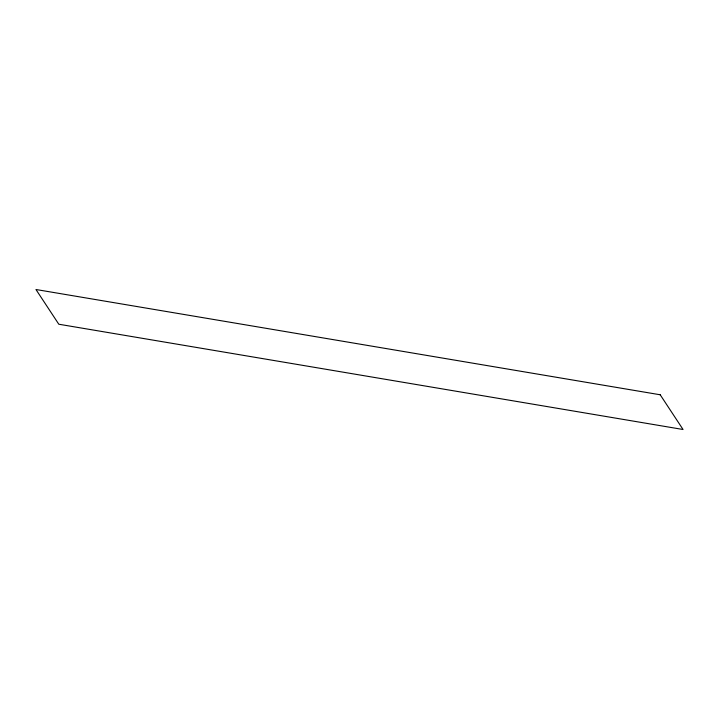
<?xml version="1.0" encoding="UTF-8"?>
<svg xmlns="http://www.w3.org/2000/svg" width="719" height="719" viewBox="0 0 719 719"><rect width="100%" height="100%" fill="white"/><g stroke="black" fill="none" stroke-linecap="round" stroke-linejoin="round"><path stroke-width="1.08" d="M660.204 394.776L35.95 289.505L58.796 324.224L683.05 429.495L660.204 394.776"/></g></svg>
